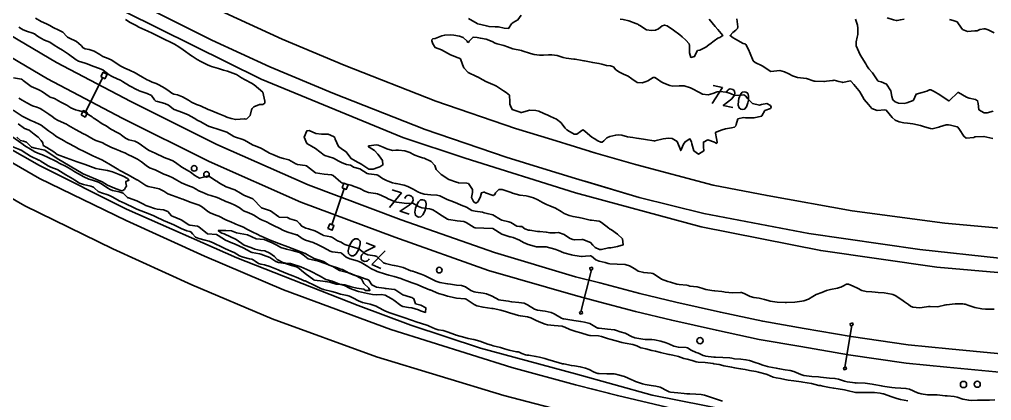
# Model space of a CAD drawing. Header units: metres. Extents: x 307586 to 320046, y 7427249 to 7434250.
# Drawn here: x 311920.1 to 312138.4, y 7431881.3 to 7431967 of the extents above; entities that cross this region are included whole.
import ezdxf
from ezdxf.enums import TextEntityAlignment as Align

# ---------------------------------------------------------------- set-up
doc = ezdxf.new("R2010")
doc.units = ezdxf.units.M
doc.header["$MEASUREMENT"] = 0
for name, color, linetype in [('Cotas', 45, 'Continuous'), ('Curvas de Nivel 1m', 11, 'Continuous'), ('Curvas de Nivel 5m', 15, 'Continuous'), ('Divisa', 42, 'FENCELINE2'), ('Hidrografia', 140, 'Continuous'), ('Linha Férrea', 20, 'Continuous'), ('Portico', 45, 'Continuous'), ('Postes', 20, 'Continuous'), ('Vias Primárias', 230, 'Continuous')]:
    doc.layers.add(name, color=color, linetype=linetype)
doc.styles.add('Style-STANDARD', font='STANDARD.shx')
doc.linetypes.add('FENCELINE2', pattern='A,0.25,-0.1,[132,ltypeshp.shx,S=0.1,R=0,X=-0.1,Y=0],-0.1,1', length=1.45)

msp = doc.modelspace()

# ---------------------------------------------------------------- linework, layer by layer
at = {"layer": 'Curvas de Nivel 1m', "flags": 128}
for points, elevation in [([(311923.63, 7431967.21), (311924.91, 7431966.51), (311926.15, 7431965.93), (311926.9, 7431965.58), (311927.63, 7431965.16), (311928.89, 7431964.58), (311929.84, 7431964.09), (311930.73, 7431963.12), (311930.87, 7431962.98), (311931.14, 7431962.84), (311932.86, 7431961.98), (311933.9, 7431961.08), (311934.36, 7431960.6), (311934.84, 7431960.36), (311935.71, 7431960.18), (311936.83, 7431959.79), (311938.11, 7431959.04), (311938.82, 7431958.62), (311939.96, 7431958.16), (311940.81, 7431957.78), (311942.02, 7431956.99), (311942.8, 7431956.48), (311943.74, 7431956.01), (311944.78, 7431955.58), (311946.07, 7431954.94), (311946.77, 7431954.54), (311947.7, 7431953.98), (311948.76, 7431953.41), (311949.1, 7431953.25), (311949.87, 7431952.89), (311950.75, 7431952.53), (311951.35, 7431952.27), (311952.73, 7431951.54), (311953.69, 7431950.85), (311954.25, 7431950.37), (311954.72, 7431950.18), (311955.53, 7431950.01), (311956.71, 7431949.56), (311958.04, 7431948.8), (311958.7, 7431948.39), (311959.8, 7431947.87), (311960.69, 7431947.51), (311962.41, 7431946.74), (311962.68, 7431946.63), (311962.87, 7431946.54), (311964.67, 7431945.78), (311966.17, 7431945.18), (311966.66, 7431945.02), (311967.6, 7431944.68), (311968.65, 7431944.46), (311970.6, 7431944.59), (311970.65, 7431944.59), (311970.74, 7431944.55), (311971.13, 7431944.64), (311971.9, 7431945.39), (311972.15, 7431946.63), (311972.34, 7431946.97), (311972.69, 7431947.29), (311973.94, 7431947.85), (311974.7, 7431947.84), (311975.14, 7431948.15), (311975.15, 7431948.59), (311974.72, 7431950.59), (311972.75, 7431952.23), (311972.19, 7431952.63), (311970.76, 7431953.37), (311969.92, 7431953.8), (311968.77, 7431954.57), (311968.59, 7431954.67), (311966.78, 7431955.3), (311965.91, 7431955.58), (311964.79, 7431955.92), (311963.16, 7431956.37), (311962.8, 7431956.5), (311962.26, 7431956.75), (311960.81, 7431957.49), (311959.99, 7431957.95), (311958.82, 7431958.71), (311958.71, 7431958.79), (311956.84, 7431960.16), (311955.86, 7431960.82), (311954.85, 7431961.41), (311953.8, 7431961.91), (311952.87, 7431962.35), (311951.84, 7431962.87), (311950.88, 7431963.37), (311949.85, 7431963.87), (311948.89, 7431964.29), (311947.52, 7431964.92), (311946.9, 7431965.25), (311946.26, 7431965.58), (311944.91, 7431966.29), (311943.89, 7431966.97)], 719), ([(312020.93, 7431967.18), (312022.86, 7431966.02), (312022.92, 7431966), (312022.96, 7431965.98), (312024.92, 7431965.49), (312025.53, 7431965.36), (312026.91, 7431965.28), (312027.62, 7431965.26), (312028.91, 7431965.01), (312029.92, 7431964.93), (312030.54, 7431965.93), (312030.93, 7431966.25), (312031.99, 7431966.85), (312032.72, 7431967.9)], 719), ([(312054.94, 7431967.05), (312055.62, 7431966.94), (312056.93, 7431966.62), (312058.5, 7431966.03), (312058.93, 7431965.86), (312059.11, 7431965.77), (312059.4, 7431965.58), (312060.91, 7431964.64), (312061.98, 7431964.48), (312062.91, 7431964.56), (312063.6, 7431964.85), (312064.37, 7431965.52), (312064.92, 7431965.68), (312065.52, 7431965.5), (312066.91, 7431964.53), (312068.38, 7431963.48), (312068.89, 7431963.07), (312069.72, 7431962.29), (312070.45, 7431961.45), (312070.54, 7431961.12), (312070.54, 7431959.44), (312070.84, 7431958.41), (312071.67, 7431958.61), (312072.06, 7431959.43), (312072.35, 7431959.94), (312072.86, 7431960.04), (312074.16, 7431960.7), (312074.87, 7431961.25), (312074.95, 7431961.31), (312075.08, 7431961.39), (312076.08, 7431962.18), (312076.89, 7431962.73), (312077.33, 7431962.92), (312078.05, 7431963.36), (312076.91, 7431964.66), (312076.28, 7431965.38), (312074.94, 7431966.98)], 719), ([(312081.19, 7431967.06), (312081.37, 7431965.32), (312081.29, 7431964.94), (312080.91, 7431964.52), (312080.24, 7431964), (312079.63, 7431963.34), (312080.35, 7431962.79), (312080.89, 7431962.54), (312082.61, 7431961.57), (312082.87, 7431961.49), (312083.03, 7431961.45), (312083.15, 7431961.3), (312083.8, 7431960.23), (312084.17, 7431959.28), (312084.83, 7431957.67), (312085.28, 7431957.27), (312086.82, 7431956.5), (312088.8, 7431955.23), (312090.81, 7431955.47), (312091.87, 7431955.19), (312092.8, 7431954.71), (312093.69, 7431954.26), (312094.78, 7431953.88), (312096.13, 7431953.79), (312096.78, 7431953.71), (312098.53, 7431953.11), (312098.77, 7431953.05), (312100.73, 7431953.04), (312100.77, 7431953.04), (312100.82, 7431953.03), (312101.28, 7431953.07), (312102.64, 7431953.21), (312102.78, 7431953.25), (312103.05, 7431953.32), (312104.07, 7431953.04), (312104.78, 7431952.82), (312104.99, 7431952.81), (312105.96, 7431953.02), (312106.67, 7431953.13), (312106.78, 7431953.08), (312106.86, 7431953.01), (312107.44, 7431952.34), (312108.55, 7431950.99), (312108.75, 7431950.7), (312109.36, 7431949.6), (312109.78, 7431948.97), (312110.72, 7431947.8), (312111.51, 7431946.95), (312112.7, 7431946.45), (312114.38, 7431946.6), (312114.7, 7431946.55), (312116.02, 7431944.9), (312116.68, 7431944.32), (312117.61, 7431943.95), (312118.67, 7431943.72), (312119.45, 7431943.64), (312120.67, 7431943.51), (312122.4, 7431943.09), (312122.66, 7431943.03), (312122.82, 7431942.98), (312123.28, 7431942.81), (312124.66, 7431942.42), (312125.04, 7431942.4), (312126.54, 7431942.77), (312126.64, 7431942.8), (312126.66, 7431942.81), (312128.19, 7431943.24), (312128.67, 7431943.27), (312129.12, 7431943.19), (312130.66, 7431942.79), (312130.78, 7431942.72), (312131.14, 7431942.23), (312132.1, 7431940.71), (312132.63, 7431940.24), (312134.38, 7431940.43), (312134.63, 7431940.53), (312134.74, 7431940.56), (312136.63, 7431940.65), (312138.63, 7431940.18)], 719), ([(312107.84, 7431967), (312108.26, 7431965.66), (312108.3, 7431965), (312108.31, 7431963.59), (312108.2, 7431963), (312107.96, 7431961.92), (312107.97, 7431961), (312108.85, 7431958.99), (312110.15, 7431956.97), (312110.38, 7431956.53), (312110.81, 7431955.87), (312111.59, 7431954.95), (312112.79, 7431953.16), (312112.92, 7431953.08), (312113.6, 7431952.93), (312114.77, 7431952.37), (312115.73, 7431950.9), (312116, 7431949.64), (312116.21, 7431948.9), (312116.73, 7431948.43), (312117.46, 7431948.14), (312118.72, 7431948.05), (312119.37, 7431948.22), (312120.73, 7431948.73), (312120.8, 7431948.77), (312120.86, 7431948.84), (312121.41, 7431950.17), (312122.75, 7431950.56), (312123.82, 7431950.8), (312124.4, 7431951.15), (312124.76, 7431951.16), (312125.44, 7431950.78), (312126.75, 7431949.99), (312128.61, 7431948.75), (312128.73, 7431948.68), (312128.81, 7431948.67), (312128.9, 7431948.75), (312130.75, 7431950.51), (312130.96, 7431950.51), (312132.74, 7431949.51), (312133.33, 7431949.28), (312134.74, 7431948.95), (312135.23, 7431948.67), (312135.32, 7431948.07), (312135.53, 7431946.66), (312136.7, 7431945.95), (312137.39, 7431945.95), (312138.7, 7431946.3)], 718), ([(312114.95, 7431967.31), (312116.32, 7431966.9), (312116.94, 7431966.72), (312117.13, 7431966.7), (312117.89, 7431966.88), (312118.77, 7431967.05)], 717), ([(312128.95, 7431966.97), (312129.76, 7431966.74), (312130.61, 7431966.39), (312130.94, 7431965.96), (312131.87, 7431964.71), (312132.92, 7431964.23), (312134.64, 7431964.4), (312134.92, 7431964.43), (312135.16, 7431964.43), (312135.71, 7431964.66), (312136.7, 7431964.87), (312136.92, 7431964.86), (312137.6, 7431964.64), (312138.92, 7431963.96)], 717), ([(312119.58, 7431881.19), (312117.92, 7431881.49), (312117.08, 7431881.72), (312115.93, 7431882.12), (312114.07, 7431882.78), (312113.94, 7431882.82), (312113.32, 7431882.92), (312112.07, 7431883.06), (312111.94, 7431883.08), (312111.8, 7431883.09), (312109.94, 7431883.07), (312108.04, 7431883.09), (312107.94, 7431883.09), (312107.83, 7431883.11), (312105.95, 7431883.53), (312105.3, 7431883.67), (312103.95, 7431883.88), (312102.94, 7431884.03), (312101.95, 7431884.22), (312100.48, 7431884.55), (312099.96, 7431884.63), (312099.56, 7431884.69), (312097.96, 7431885.11), (312095.97, 7431885.42), (312095.62, 7431885.48), (312093.97, 7431885.7), (312092.67, 7431885.87), (312091.97, 7431886), (312090.93, 7431886.23), (312089.97, 7431886.39), (312089.32, 7431886.56), (312087.98, 7431887.16), (312087.78, 7431887.23), (312085.99, 7431887.7), (312085.43, 7431887.82), (312083.99, 7431888.07), (312083.05, 7431888.23), (312082, 7431888.42), (312080.67, 7431888.65), (312080, 7431888.75), (312078.23, 7431889.12), (312078.01, 7431889.18), (312077.22, 7431889.36), (312076.01, 7431889.55), (312075.81, 7431889.58), (312074.02, 7431889.8), (312072.51, 7431889.9), (312072.02, 7431890), (312071.15, 7431890.3), (312070.02, 7431890.55), (312069.29, 7431890.71), (312068.03, 7431891.15), (312066.82, 7431891.48), (312066.03, 7431891.62), (312065.87, 7431891.66), (312064.04, 7431892.11), (312062.88, 7431892.37), (312062.04, 7431892.57), (312060.69, 7431892.91), (312060.05, 7431893.03), (312059.62, 7431893.14), (312058.67, 7431893.58), (312058.06, 7431893.8), (312057.79, 7431893.86), (312056.06, 7431894.19), (312055.32, 7431894.36), (312054.07, 7431894.7), (312052.64, 7431895.09), (312052.08, 7431895.26), (312050.8, 7431895.67), (312050.08, 7431895.81), (312048.28, 7431895.9), (312048.09, 7431895.93), (312047.8, 7431896), (312046.09, 7431896.48), (312045, 7431896.84), (312044.1, 7431897.11), (312043.62, 7431897.27), (312042.57, 7431897.77), (312042.11, 7431897.95), (312041.9, 7431897.99), (312040.11, 7431898.16), (312038.61, 7431898.32), (312038.11, 7431898.44), (312037.14, 7431898.82), (312036.12, 7431899.26), (312034.93, 7431899.86), (312034.14, 7431900.12), (312032.56, 7431900.32), (312032.14, 7431900.41), (312031.39, 7431900.66), (312030.14, 7431900.97), (312029.4, 7431901.19), (312028.15, 7431901.63), (312026.46, 7431901.97), (312026.15, 7431902), (312026.12, 7431902), (312024.16, 7431902.25), (312022.74, 7431902.59), (312022.16, 7431902.88), (312020.39, 7431904.04), (312020.17, 7431904.13), (312020.07, 7431904.15), (312018.18, 7431904.31), (312017.89, 7431904.36), (312016.18, 7431904.77), (312015.26, 7431905.02), (312014.19, 7431905.38), (312012.27, 7431906.14), (312012.22, 7431906.16), (312012.2, 7431906.17), (312012.16, 7431906.19), (312010.21, 7431907), (312009.38, 7431907.34), (312008.22, 7431907.75), (312007.02, 7431908.2), (312006.23, 7431908.53), (312005.71, 7431908.73), (312004.24, 7431909.19), (312003.02, 7431909.47), (312002.24, 7431909.67), (312000.42, 7431910.28), (312000.25, 7431910.34), (311998.96, 7431911), (311998.26, 7431911.44), (311996.79, 7431912.32), (311996.28, 7431912.57), (311995.9, 7431912.71), (311994.28, 7431913.14), (311993.43, 7431913.51), (311992.41, 7431914.38), (311992.29, 7431914.44), (311992.22, 7431914.46), (311990.3, 7431914.7), (311989.87, 7431914.84), (311988.31, 7431915.69), (311986.83, 7431916.44), (311986.33, 7431916.66), (311985.99, 7431916.79), (311984.33, 7431917.34), (311983.53, 7431917.68), (311982.42, 7431918.5), (311982.34, 7431918.54), (311982.28, 7431918.56), (311980.35, 7431919.12), (311979.38, 7431919.51), (311978.36, 7431920.01), (311977.29, 7431920.56), (311976.38, 7431921.02), (311975.53, 7431921.43), (311974.39, 7431921.93), (311973.95, 7431922.16), (311973.32, 7431922.61), (311972.71, 7431922.92), (311972.4, 7431923.07), (311971.56, 7431923.47), (311970.41, 7431923.95), (311969.97, 7431924.21), (311969.4, 7431924.66), (311968.42, 7431925.23), (311967.47, 7431925.64), (311966.43, 7431926.03), (311965, 7431926.7), (311964.45, 7431926.93), (311963.06, 7431927.34), (311962.45, 7431927.55), (311961.12, 7431928.09), (311960.46, 7431928.34), (311960.18, 7431928.48), (311959.77, 7431928.77), (311958.93, 7431929.25), (311958.47, 7431929.43), (311957.49, 7431929.79), (311956.48, 7431930.2), (311955.41, 7431930.82), (311954.49, 7431931.37), (311953.56, 7431931.78), (311952.5, 7431932.18), (311951.12, 7431932.87), (311950.52, 7431933.12), (311949.25, 7431933.63), (311948.52, 7431934.1), (311947.48, 7431934.92), (311946.54, 7431935.52), (311945.34, 7431936.16), (311944.56, 7431936.51), (311943.69, 7431936.96), (311942.89, 7431937.3), (311942.57, 7431937.42), (311941.87, 7431937.69), (311940.58, 7431938.22), (311939.1, 7431939.01), (311938.76, 7431939.2), (311938.59, 7431939.26), (311937.25, 7431939.71), (311936.59, 7431940.05), (311934.84, 7431941.07), (311934.6, 7431941.18), (311934.41, 7431941.27), (311932.62, 7431942.18), (311931.09, 7431943.12), (311930.64, 7431943.38), (311930.13, 7431943.64), (311928.64, 7431944.29), (311928.1, 7431944.6), (311927.39, 7431945.16), (311926.66, 7431945.69), (311925.29, 7431946.57), (311924.68, 7431946.91), (311923.98, 7431947.2), (311922.99, 7431947.52), (311922.69, 7431947.65), (311921.71, 7431948.22), (311920.7, 7431948.81), (311919.96, 7431949.25)], 719), ([(311918.6, 7431940.51), (311920.35, 7431939.24), (311920.58, 7431939.07), (311921.25, 7431938.56), (311922.57, 7431937.79), (311922.93, 7431937.57), (311923.55, 7431937.21), (311924.56, 7431936.78), (311925.21, 7431936.52), (311926.54, 7431935.93), (311928.1, 7431935.15), (311928.4, 7431935.01), (311928.53, 7431934.93), (311929, 7431934.66), (311930.52, 7431933.87), (311931.82, 7431933.11), (311932.51, 7431932.72), (311933.35, 7431932.24), (311934.49, 7431931.6), (311935.65, 7431931.06), (311936.48, 7431930.79), (311937.8, 7431930.36), (311938.47, 7431929.98), (311939.9, 7431929.01), (311940.46, 7431928.71), (311940.94, 7431928.52), (311942.45, 7431928.18), (311943.38, 7431927.89), (311944.33, 7431926.95), (311944.44, 7431926.87), (311944.56, 7431926.83), (311946.43, 7431926.17), (311947.89, 7431925.44), (311948.42, 7431925.16), (311949.12, 7431924.89), (311950.41, 7431924.44), (311951.01, 7431924.27), (311952.41, 7431924.12), (311953.37, 7431923.81), (311954.2, 7431922.83), (311954.39, 7431922.72), (311954.57, 7431922.65), (311956.38, 7431921.88), (311958.13, 7431920.79), (311958.36, 7431920.71), (311960.05, 7431920.46), (311960.36, 7431920.33), (311962.3, 7431918.74), (311962.34, 7431918.73), (311964.27, 7431918.64), (311964.34, 7431918.61), (311964.69, 7431918.36), (311966.33, 7431917.33), (311967.92, 7431916.67), (311968.32, 7431916.54), (311968.53, 7431916.46), (311970.31, 7431915.59), (311972.07, 7431914.62), (311972.29, 7431914.56), (311973.99, 7431914.29), (311974.29, 7431914.2), (311974.89, 7431913.98), (311976.28, 7431913.47), (311977.63, 7431912.56), (311978.27, 7431912.3), (311979.81, 7431912.07), (311980.27, 7431911.95), (311981.13, 7431911.64), (311982.26, 7431911.37), (311982.83, 7431911.07), (311983.41, 7431910.48), (311984.24, 7431909.82), (311986.15, 7431908.45), (311986.22, 7431908.4), (311986.29, 7431908.38), (311988.22, 7431908.14), (311989.73, 7431907.92), (311990.22, 7431907.76), (311991.15, 7431907.46), (311992.21, 7431907.35), (311993.03, 7431907.18), (311994.21, 7431906.58), (311994.71, 7431906.34), (311996.2, 7431905.81), (311996.9, 7431905.61), (311998.19, 7431905.36), (311999.35, 7431905.12), (312000.18, 7431905.07), (312001.34, 7431905.11), (312002.18, 7431904.94), (312003.5, 7431904.24), (312003.93, 7431903.99), (312004.17, 7431903.83), (312005.69, 7431902.68), (312006.16, 7431902.44), (312007.44, 7431902.2), (312008.15, 7431902.12), (312009.69, 7431901.71), (312010.15, 7431901.45), (312011.21, 7431901.08), (312011.3, 7431902.15), (312010.16, 7431902.69), (312009.02, 7431903.03), (312008.65, 7431904.18), (312008.18, 7431904.43), (312007.86, 7431904.51), (312006.19, 7431905.07), (312004.37, 7431906.23), (312004.2, 7431906.28), (312002.39, 7431906.44), (312002.21, 7431906.47), (312001.92, 7431906.55), (312000.21, 7431906.78), (311999.19, 7431907.27), (311998.49, 7431908.31), (311998.23, 7431908.49), (311997.95, 7431908.59), (311996.24, 7431909.18), (311995.01, 7431909.57), (311994.24, 7431909.81), (311993.26, 7431910.36), (311992.6, 7431910.72), (311992.26, 7431910.85), (311991.51, 7431911.14), (311990.26, 7431911.5), (311989.58, 7431911.72), (311988.49, 7431912.43), (311988.35, 7431912.51), (311988.27, 7431912.54), (311988.12, 7431912.58), (311986.28, 7431913.2), (311984.61, 7431914.15), (311984.29, 7431914.31), (311984.17, 7431914.35), (311983.87, 7431914.48), (311982.3, 7431915.1), (311981.32, 7431915.5), (311980.31, 7431915.87), (311978.32, 7431916.55), (311976.33, 7431917.32), (311975.02, 7431917.9), (311974.34, 7431918.22), (311974.09, 7431918.34), (311973.57, 7431918.6), (311972.35, 7431919.21), (311971.16, 7431919.83), (311970.37, 7431920.23), (311969.42, 7431920.65), (311968.67, 7431920.96), (311968.38, 7431921.08), (311967.66, 7431921.4), (311966.39, 7431921.9), (311964.87, 7431922.71), (311964.39, 7431922.9), (311963.05, 7431923.38), (311962.4, 7431923.79), (311961.19, 7431924.75), (311960.42, 7431925.19), (311959.74, 7431925.46), (311958.43, 7431925.86), (311956.72, 7431926.52), (311956.44, 7431926.65), (311956.1, 7431926.81), (311954.45, 7431927.39), (311953.38, 7431927.78), (311952.46, 7431928.36), (311951.41, 7431928.87), (311950.46, 7431929.09), (311949, 7431929.43), (311948.47, 7431929.66), (311946.61, 7431930.8), (311946.48, 7431930.88), (311946.41, 7431930.93), (311944.5, 7431932.02), (311942.6, 7431932.98), (311942.54, 7431933.01), (311942.51, 7431933.03), (311942.39, 7431933.11), (311940.53, 7431934.3), (311939.25, 7431935.01), (311938.54, 7431935.38), (311937.89, 7431935.69), (311936.55, 7431936.28), (311935.06, 7431937.06), (311934.57, 7431937.28), (311933.32, 7431937.84), (311932.57, 7431938.28), (311931.01, 7431939.12), (311930.59, 7431939.34), (311930.07, 7431939.64), (311928.6, 7431940.48), (311928.2, 7431940.74), (311927.68, 7431941.15), (311926.61, 7431941.93), (311924.91, 7431943.19), (311924.63, 7431943.35), (311923.33, 7431943.9), (311922.64, 7431944.22), (311920.65, 7431945.24), (311918.67, 7431946.57)], 718), ([(311918.57, 7431938.34), (311920.06, 7431937.75), (311920.57, 7431937.46), (311920.88, 7431937.24), (311922.55, 7431936.19), (311924.38, 7431935.35), (311924.53, 7431935.29), (311924.72, 7431935.19), (311926.52, 7431934.06), (311927.12, 7431933.76), (311928.51, 7431933.21), (311928.65, 7431933.14), (311930.5, 7431932.03), (311932.04, 7431931.1), (311932.48, 7431930.8), (311933.55, 7431930.16), (311934.47, 7431929.87), (311936.06, 7431929.46), (311936.47, 7431929.34), (311936.68, 7431929.26), (311936.93, 7431929.04), (311937.72, 7431928.29), (311938.45, 7431927.99), (311939.92, 7431927.53), (311940.45, 7431927.31), (311941.03, 7431926.99), (311942.43, 7431926.19), (311943.83, 7431925.55), (311944.42, 7431925.3), (311945.22, 7431924.94), (311946.41, 7431924.34), (311947.39, 7431923.9), (311948.4, 7431923.56), (311950.12, 7431922.88), (311950.39, 7431922.74), (311950.66, 7431922.61), (311952.38, 7431921.79), (311954.18, 7431921.02), (311954.36, 7431920.95), (311954.61, 7431920.83), (311956.35, 7431919.99), (311957.68, 7431919.47), (311958.35, 7431919.25), (311958.66, 7431919.1), (311958.91, 7431918.78), (311959.57, 7431918), (311960.33, 7431917.71), (311961.76, 7431917.32), (311962.33, 7431917.17), (311962.68, 7431917.09), (311963.56, 7431916.72), (311964.32, 7431916.37), (311964.95, 7431916.07), (311966.3, 7431915.42), (311968.07, 7431914.67), (311968.29, 7431914.56), (311969.46, 7431913.83), (311970.28, 7431913.53), (311971.74, 7431913.16), (311972.28, 7431913.03), (311972.58, 7431912.92), (311973.03, 7431912.61), (311973.73, 7431912.06), (311974.27, 7431911.92), (311975.06, 7431911.79), (311976.26, 7431911.43), (311978.14, 7431910.66), (311978.25, 7431910.62), (311978.31, 7431910.6), (311978.46, 7431910.55), (311980.24, 7431909.8), (311981.44, 7431909.3), (311982.23, 7431908.99), (311983.4, 7431908.48), (311983.98, 7431908.23), (311984.22, 7431908.17), (311984.7, 7431907.98), (311986.21, 7431907.22), (311987.92, 7431906.43), (311988.2, 7431906.31), (311988.37, 7431906.25), (311990.19, 7431905.83), (311991.01, 7431905.57), (311992.19, 7431905.19), (311993.66, 7431904.88), (311994.18, 7431904.73), (311994.96, 7431904.34), (311996.17, 7431903.71), (311997.12, 7431903.36), (311998.16, 7431903.1), (311998.8, 7431902.94), (312000.15, 7431902.49), (312000.57, 7431902.28), (312002.14, 7431901.43), (312002.99, 7431901.09), (312004.14, 7431900.71), (312005.51, 7431900.22), (312006.13, 7431900.01), (312006.41, 7431899.92), (312008.12, 7431899.35), (312009.38, 7431898.9), (312010.11, 7431898.66), (312011.78, 7431898.14), (312012.1, 7431898.01), (312013.38, 7431897.41), (312014.09, 7431897.21), (312015.18, 7431897.01), (312016.09, 7431896.76), (312017.98, 7431896.07), (312018.08, 7431896.03), (312018.14, 7431896.01), (312020.07, 7431895.43), (312020.84, 7431895.26), (312022.07, 7431895.02), (312023.42, 7431894.64), (312024.06, 7431894.43), (312025.28, 7431893.98), (312026.05, 7431893.7), (312026.41, 7431893.6), (312028.05, 7431893.18), (312029.02, 7431892.92), (312030.04, 7431892.64), (312031.67, 7431892.27), (312032.04, 7431892.23), (312032.31, 7431892.17), (312032.91, 7431891.89), (312033.69, 7431891.54), (312034.03, 7431891.48), (312034.44, 7431891.45), (312036.03, 7431891.22), (312036.85, 7431891.01), (312038.02, 7431890.71), (312038.74, 7431890.54), (312040.02, 7431890.17), (312041.24, 7431889.79), (312042.01, 7431889.57), (312042.28, 7431889.51), (312044, 7431889.16), (312044.67, 7431889.08), (312046, 7431888.89), (312047.15, 7431888.56), (312047.99, 7431888.23), (312049.13, 7431887.69), (312049.73, 7431887.43), (312049.98, 7431887.4), (312050.28, 7431887.38), (312051.98, 7431887.28), (312053.62, 7431887.27), (312053.98, 7431887.23), (312054.5, 7431887.1), (312055.97, 7431886.72), (312057.6, 7431885.96), (312057.96, 7431885.78), (312058.09, 7431885.72), (312058.37, 7431885.58), (312059.96, 7431885.04), (312060.6, 7431884.9), (312061.95, 7431884.68), (312062.94, 7431884.54), (312063.94, 7431884.29), (312065.49, 7431883.49), (312065.93, 7431883.26), (312066.23, 7431883.18), (312067.93, 7431882.99), (312069.34, 7431882.86), (312069.93, 7431882.82), (312070.59, 7431882.77), (312071.93, 7431882.71), (312073.15, 7431882.63), (312073.92, 7431882.48), (312075.22, 7431882.08), (312075.92, 7431881.84), (312077.23, 7431881.36), (312077.91, 7431881.11)], 719)]:
    msp.add_lwpolyline(points, dxfattribs=dict(at, elevation=elevation))
at = {"layer": 'Curvas de Nivel 1m', "elevation": 719, "flags": 128}
msp.add_lwpolyline([(312035.48, 7431926.83), (312034.46, 7431927.18), (312033.86, 7431927.28), (312032.46, 7431927.45), (312030.79, 7431927.92), (312030.46, 7431928.04), (312030.27, 7431928.11), (312028.47, 7431928.74), (312027.71, 7431928.72), (312026.99, 7431927.96), (312026.83, 7431927.6), (312026.46, 7431927.34), (312024.75, 7431927.99), (312024.46, 7431928.11), (312024.31, 7431928.14), (312023.81, 7431928), (312023.61, 7431927.15), (312023.04, 7431926.01), (312022.73, 7431925.72), (312022.44, 7431925.69), (312022, 7431926.02), (312021.56, 7431926.92), (312021.8, 7431928.03), (312021.77, 7431928.73), (312020.9, 7431930.04), (312020.49, 7431930.15), (312018.69, 7431930.26), (312018.5, 7431930.28), (312018.23, 7431930.34), (312016.5, 7431930.95), (312014.77, 7431932.11), (312014.51, 7431932.29), (312013.64, 7431933.24), (312013.36, 7431934.13), (312012.55, 7431935.01), (312010.97, 7431935.75), (312010.56, 7431935.88), (312009.7, 7431936.17), (312008.86, 7431936.48), (312008.57, 7431936.63), (312007.7, 7431937.07), (312006.58, 7431937.44), (312005.2, 7431937.6), (312004.58, 7431937.58), (312003.87, 7431937.53), (312002.58, 7431937.86), (312001.75, 7431938.27), (312000.59, 7431938.7), (312000.14, 7431938.73), (311998.59, 7431938.51), (311998.41, 7431938.48), (311998.45, 7431938.31), (311998.58, 7431938.22), (311999.8, 7431937.51), (312000.57, 7431936.68), (312000.85, 7431936.28), (312001.57, 7431935.25), (312001.67, 7431934.27), (312000.96, 7431933.85), (312000.53, 7431933.68), (311999.52, 7431933.3), (311998.52, 7431933.31), (311996.92, 7431934.33), (311996.54, 7431934.6), (311995.98, 7431934.9), (311994.55, 7431935.69), (311994.04, 7431936.36), (311993.41, 7431937.21), (311992.58, 7431937.69), (311991.71, 7431938.39), (311990.99, 7431940.02), (311990.88, 7431940.4), (311990.62, 7431940.67), (311989.37, 7431941.17), (311988.62, 7431941.2), (311987.89, 7431941.17), (311986.62, 7431941.35), (311985.13, 7431941.96), (311984.63, 7431941.93), (311984.01, 7431940.48), (311984.59, 7431939.08), (311985.61, 7431938.46), (311986.58, 7431937.92), (311988.47, 7431936.43), (311988.56, 7431936.37), (311988.65, 7431936.34), (311990.55, 7431935.78), (311991.81, 7431935.12), (311992.54, 7431934.69), (311993.54, 7431934.36), (311994.39, 7431934.21), (311994.53, 7431934.15), (311995.1, 7431933.77), (311996.52, 7431933.38), (311998.12, 7431932.31), (311998.51, 7431932.24), (312000.28, 7431932.05), (312000.51, 7431931.96), (312001.6, 7431931.17), (312002.5, 7431930.72), (312002.86, 7431930.62), (312003.82, 7431930.24), (312004.49, 7431930.1), (312004.64, 7431930.08), (312006.49, 7431929.69), (312007.28, 7431929.4), (312008.47, 7431928.8), (312009.55, 7431928.17), (312010.22, 7431927.93), (312010.46, 7431927.84), (312010.94, 7431927.68), (312012.46, 7431927.51), (312013.82, 7431927.48), (312014.46, 7431927.32), (312015.98, 7431926.56), (312016.45, 7431926.36), (312017.13, 7431926.08), (312018.44, 7431925.56), (312019.26, 7431925.23), (312020.42, 7431924.73), (312021.63, 7431924.03), (312022.41, 7431923.83), (312024.03, 7431923.61), (312024.41, 7431923.51), (312025.06, 7431923.33), (312026.4, 7431923.03), (312028.1, 7431921.95), (312028.39, 7431921.84), (312029.93, 7431921.47), (312030.39, 7431921.28), (312031.76, 7431920.52), (312032.38, 7431920.39), (312032.87, 7431920.38), (312033.55, 7431919.88), (312034.37, 7431919.6), (312034.68, 7431919.56), (312036.37, 7431919.32), (312036.94, 7431919.26), (312038.36, 7431919.15), (312039.21, 7431918.97), (312040.36, 7431918.95), (312041.11, 7431919.05), (312042.36, 7431918.62), (312043.55, 7431917.76), (312044.13, 7431917.54), (312044.34, 7431917.47), (312044.7, 7431917.39), (312046.34, 7431917.51), (312046.57, 7431917.5), (312048.33, 7431916.83), (312048.83, 7431916.2), (312049.32, 7431915.7), (312050.32, 7431915.27), (312050.76, 7431915.24), (312052.32, 7431915.58), (312052.39, 7431915.6), (312052.9, 7431915.65), (312054.33, 7431915.9), (312055.64, 7431916.31), (312055.5, 7431917.62), (312054.36, 7431918.7), (312053, 7431919.65), (312052.59, 7431919.87), (312052.38, 7431920.01), (312050.78, 7431921.28), (312050.39, 7431921.54), (312050.28, 7431921.57), (312049.64, 7431921.69), (312048.51, 7431921.83), (312048.39, 7431921.83), (312048.25, 7431921.86), (312046.4, 7431922.3), (312045.7, 7431922.44), (312044.4, 7431922.64), (312043.49, 7431922.85), (312042.41, 7431923.36), (312041.74, 7431923.79), (312040.42, 7431924.53), (312039.18, 7431925.07), (312038.44, 7431925.37), (312037.52, 7431925.84), (312036.45, 7431926.42)], close=True, dxfattribs=at)
at = {"layer": 'Curvas de Nivel 5m', "elevation": 720, "flags": 128}
for points in [[(311919.93, 7431965.25), (311920.51, 7431964.86), (311920.89, 7431964.65), (311921.85, 7431964.26), (311922.88, 7431963.96), (311923.41, 7431963.74), (311924.09, 7431963.2), (311924.87, 7431962.72), (311925.72, 7431962.32), (311926.85, 7431961.81), (311927.87, 7431961.16), (311928.84, 7431960.55), (311929.75, 7431960.05), (311930.83, 7431959.33), (311931.11, 7431959.12), (311932.81, 7431957.86), (311933.32, 7431957.6), (311934.8, 7431957.14), (311935.02, 7431957.07), (311936.79, 7431956.39), (311937.82, 7431956.01), (311938.78, 7431955.59), (311939.55, 7431955.02), (311940.23, 7431954.47), (311940.76, 7431954.17), (311942.18, 7431953.56), (311942.76, 7431953.29), (311942.95, 7431953.17), (311943.24, 7431952.97), (311944.74, 7431952.04), (311946.52, 7431951.14), (311946.72, 7431951.04), (311946.94, 7431950.93), (311948.72, 7431950.28), (311949.68, 7431949.86), (311950.39, 7431948.88), (311950.52, 7431948.7), (311950.7, 7431948.62), (311951.06, 7431948.52), (311952.69, 7431948.05), (311953.53, 7431947.69), (311954.59, 7431946.83), (311954.68, 7431946.76), (311954.8, 7431946.71), (311956.67, 7431946.05), (311957.96, 7431945.5), (311958.66, 7431945.16), (311959.28, 7431944.78), (311960.15, 7431944.27), (311960.65, 7431944), (311962.33, 7431943.05), (311962.63, 7431942.92), (311962.77, 7431942.87), (311963.17, 7431942.73), (311964.63, 7431942.26), (311965.27, 7431942.06), (311966.62, 7431941.63), (311968.21, 7431940.67), (311968.6, 7431940.5), (311969.99, 7431940.04), (311970.59, 7431939.78), (311972.42, 7431938.78), (311972.58, 7431938.7), (311972.79, 7431938.62), (311974.1, 7431938.12), (311974.58, 7431937.88), (311976.25, 7431936.89), (311976.56, 7431936.73), (311976.93, 7431936.57), (311978.55, 7431935.95), (311979.35, 7431935.73), (311980.55, 7431935.43), (311982.09, 7431934.5), (311982.53, 7431934.36), (311984.2, 7431934.15), (311984.53, 7431934.02), (311986.51, 7431932.45), (311988.51, 7431932.16), (311990.12, 7431932.02), (311990.51, 7431931.87), (311992.23, 7431930.38), (311992.49, 7431930.23), (311992.69, 7431930.17), (311994.48, 7431929.71), (311995.46, 7431929.36), (311996.47, 7431928.94), (311997.59, 7431928.32), (311998.46, 7431928.04), (312000.02, 7431927.85), (312000.46, 7431927.75), (312001.34, 7431927.39), (312002.45, 7431926.86), (312002.85, 7431926.66), (312003.77, 7431926.24), (312004.44, 7431925.97), (312004.8, 7431925.86), (312006.43, 7431925.63), (312007.05, 7431925.58), (312008.43, 7431925.64), (312009.67, 7431924.92), (312010.42, 7431924.57), (312012.17, 7431924.39), (312012.42, 7431924.33), (312012.91, 7431924.13), (312013.86, 7431923.57), (312014.4, 7431923.17), (312016.17, 7431922.09), (312016.39, 7431922.01), (312016.5, 7431921.98), (312018.39, 7431921.66), (312019.84, 7431921.5), (312020.39, 7431921.32), (312022.18, 7431920.22), (312022.37, 7431920.1), (312022.43, 7431920.08), (312024.37, 7431920), (312026.37, 7431919.97), (312028.35, 7431918.66), (312030.15, 7431918.12), (312030.35, 7431918.07), (312030.91, 7431917.91), (312032.34, 7431917.36), (312033.28, 7431916.83), (312034.33, 7431916.37), (312036.14, 7431915.85), (312036.32, 7431915.81), (312036.37, 7431915.81), (312038.32, 7431915.83), (312040.32, 7431915.33), (312041.11, 7431914.99), (312042.3, 7431914.49), (312044, 7431914.05), (312044.3, 7431913.99), (312045.74, 7431913.74), (312046.29, 7431913.64), (312046.39, 7431913.63), (312047.15, 7431913.72), (312048.22, 7431913.79), (312048.29, 7431913.78), (312048.53, 7431913.71), (312049.47, 7431912.88), (312050.28, 7431912.58), (312051.59, 7431912.35), (312052.28, 7431912.09), (312052.64, 7431912.01), (312054.28, 7431911.97), (312056.05, 7431911.83), (312056.27, 7431911.8), (312057.07, 7431911.6), (312058.27, 7431910.88), (312059.03, 7431910.35), (312060.26, 7431910.04), (312061.9, 7431909.9), (312062.26, 7431909.82), (312062.47, 7431909.75), (312062.84, 7431909.53), (312064.24, 7431908.55), (312065.69, 7431908.04), (312066.23, 7431907.92), (312067.68, 7431907.48), (312068.22, 7431907.38), (312069.96, 7431907.19), (312070.22, 7431907.12), (312070.63, 7431907.02), (312072.22, 7431906.83), (312073.32, 7431906.51), (312074.21, 7431906.26), (312075.56, 7431906.03), (312076.21, 7431905.92), (312077.78, 7431905.78), (312078.21, 7431905.71), (312078.51, 7431905.65), (312080.21, 7431905.53), (312081.96, 7431905.55), (312082.21, 7431905.55), (312082.42, 7431905.51), (312082.96, 7431905.29), (312084.19, 7431904.67), (312085.01, 7431904.44), (312086.19, 7431904.27), (312087.4, 7431904.03), (312088.19, 7431903.78), (312088.62, 7431903.66), (312090.19, 7431903.42), (312092.04, 7431903.33), (312092.18, 7431903.31), (312092.3, 7431903.3), (312094.19, 7431903.4), (312095.73, 7431903.59), (312096.19, 7431903.69), (312097.22, 7431904.09), (312098.2, 7431904.7), (312098.98, 7431905.1), (312100.21, 7431905.58), (312101.26, 7431906.02), (312102.22, 7431906.28), (312103.75, 7431906.57), (312104.22, 7431906.67), (312104.49, 7431906.76), (312104.94, 7431907.02), (312105.8, 7431907.44), (312106.23, 7431907.42), (312107.27, 7431907), (312108.22, 7431906.51), (312109.25, 7431906.01), (312110.21, 7431905.77), (312111.44, 7431905.72), (312112.21, 7431905.66), (312112.88, 7431905.6), (312114.21, 7431905.5), (312115.91, 7431905.19), (312116.21, 7431905.11), (312116.69, 7431904.89), (312118.19, 7431903.9), (312118.81, 7431903.48), (312119.68, 7431902.85), (312120.18, 7431902.49), (312120.7, 7431902.31), (312122.17, 7431902.14), (312122.81, 7431902.17), (312124.18, 7431902.39), (312124.55, 7431902.41), (312126.18, 7431902.37), (312126.54, 7431902.41), (312127.78, 7431902.75), (312128.12, 7431902.81), (312128.18, 7431902.82), (312128.26, 7431902.82), (312130.19, 7431902.99), (312131.9, 7431902.99), (312132.19, 7431902.97), (312132.42, 7431902.93), (312133.22, 7431902.68), (312134.18, 7431902.34), (312134.61, 7431902.23), (312136.17, 7431901.93), (312136.97, 7431901.85), (312138.17, 7431901.83), (312138.95, 7431901.84)], [(312139.1, 7431881.44), (312137.92, 7431881.4), (312137.18, 7431881.39), (312135.92, 7431881.38), (312135.24, 7431881.34), (312133.92, 7431881.31), (312133.24, 7431881.36), (312131.93, 7431881.62), (312130.63, 7431882.02), (312129.93, 7431882.19), (312128.37, 7431882.31), (312127.94, 7431882.34), (312126.17, 7431882.54), (312125.94, 7431882.55), (312124.14, 7431882.59), (312123.94, 7431882.6), (312122.56, 7431882.81), (312122.05, 7431882.92), (312121.94, 7431882.95), (312121.74, 7431883.02), (312119.95, 7431883.85), (312119.13, 7431884.02), (312117.95, 7431884.04), (312116.7, 7431884.14), (312115.96, 7431884.25), (312114.39, 7431884.47), (312113.96, 7431884.54), (312113.63, 7431884.59), (312111.96, 7431884.87), (312111.58, 7431884.94), (312109.97, 7431885.22), (312108.21, 7431885.23), (312107.97, 7431885.21), (312107.73, 7431885.23), (312105.97, 7431885.48), (312105.36, 7431885.63), (312103.97, 7431886.11), (312103.2, 7431886.27), (312101.98, 7431886.33), (312100.61, 7431886.44), (312099.98, 7431886.53), (312099.48, 7431886.59), (312097.98, 7431886.72), (312096.18, 7431886.93), (312095.98, 7431886.97), (312095.5, 7431887.13), (312093.99, 7431887.78), (312093.15, 7431888), (312092, 7431888.2), (312090.76, 7431888.44), (312090, 7431888.58), (312088.38, 7431888.85), (312088.01, 7431888.93), (312086.96, 7431889.24), (312086.02, 7431889.61), (312085.49, 7431889.79), (312084.02, 7431890.27), (312083.2, 7431890.45), (312082.03, 7431890.55), (312080.66, 7431890.68), (312080.03, 7431890.8), (312079.57, 7431890.87), (312078.03, 7431890.96), (312076.38, 7431891.02), (312076.03, 7431891.05), (312074.13, 7431891.29), (312074.03, 7431891.3), (312073.95, 7431891.31), (312073.57, 7431891.4), (312072.54, 7431891.91), (312072.04, 7431892.08), (312070.88, 7431892.6), (312070.05, 7431893.1), (312069.79, 7431893.18), (312068.05, 7431893.26), (312067.03, 7431893.48), (312066.06, 7431893.94), (312065.31, 7431894.26), (312064.07, 7431894.66), (312062.66, 7431894.95), (312062.07, 7431895), (312060.59, 7431895.04), (312060.08, 7431895.1), (312058.27, 7431895.4), (312058.08, 7431895.44), (312057.64, 7431895.59), (312056.09, 7431896.43), (312054.96, 7431896.76), (312054.1, 7431897.06), (312053.65, 7431897.19), (312052.1, 7431897.36), (312050.26, 7431897.52), (312050.1, 7431897.54), (312049.98, 7431897.56), (312049.65, 7431897.69), (312048.12, 7431898.57), (312046.95, 7431898.89), (312046.12, 7431899.02), (312044.59, 7431899.28), (312044.13, 7431899.36), (312042.28, 7431899.63), (312042.13, 7431899.66), (312041.78, 7431899.78), (312040.14, 7431900.8), (312039.45, 7431901.11), (312038.15, 7431901.36), (312036.39, 7431901.61), (312036.15, 7431901.67), (312035.69, 7431901.85), (312034.16, 7431902.8), (312033.42, 7431903.14), (312032.17, 7431903.34), (312030.61, 7431903.47), (312030.17, 7431903.57), (312029.88, 7431903.63), (312028.17, 7431903.83), (312027.68, 7431903.95), (312026.18, 7431904.74), (312024.92, 7431905.26), (312024.19, 7431905.45), (312022.53, 7431905.68), (312022.2, 7431905.75), (312021.44, 7431906.03), (312020.21, 7431906.81), (312019.32, 7431907.16), (312018.21, 7431907.24), (312016.89, 7431907.41), (312016.22, 7431907.55), (312014.5, 7431907.83), (312014.22, 7431907.9), (312014.05, 7431907.94), (312013.6, 7431908.12), (312012.23, 7431908.83), (312011, 7431909.4), (312010.25, 7431909.7), (312008.78, 7431910.18), (312008.39, 7431910.33), (312008.25, 7431910.37), (312007.98, 7431910.47), (312006.26, 7431911.18), (312005.02, 7431911.47), (312004.27, 7431911.62), (312003.76, 7431911.73), (312002.27, 7431912.06), (312001.83, 7431912.26), (312000.29, 7431913.65), (311999.84, 7431913.84), (311998.29, 7431914.04), (311997.6, 7431914.32), (311996.31, 7431915.38), (311994.84, 7431915.82), (311994.32, 7431915.95), (311993.13, 7431916.37), (311992.62, 7431916.67), (311992.33, 7431916.9), (311991.5, 7431917.22), (311990.34, 7431917.94), (311990.01, 7431918.08), (311988.34, 7431918.4), (311988.23, 7431918.43), (311986.36, 7431919.45), (311984.97, 7431919.86), (311984.37, 7431920.04), (311983.46, 7431920.48), (311982.95, 7431921.06), (311982.38, 7431921.67), (311980.77, 7431922.13), (311980.39, 7431922.39), (311980.29, 7431922.42), (311978.39, 7431922.52), (311978.28, 7431922.55), (311976.41, 7431923.96), (311974.41, 7431924.59), (311972.44, 7431926.62), (311970.45, 7431927.47), (311969.72, 7431927.92), (311968.46, 7431928.67), (311966.47, 7431929.34), (311965.01, 7431930.18), (311964.48, 7431930.56), (311964.38, 7431930.61), (311964.16, 7431930.71), (311962.5, 7431931.83), (311961.66, 7431931.58), (311960.49, 7431931.28), (311959.41, 7431931.86), (311958.51, 7431932.63), (311958.26, 7431932.79), (311956.52, 7431933.77), (311955.11, 7431934.82), (311954.54, 7431935.18), (311953.95, 7431935.43), (311952.55, 7431935.92), (311950.56, 7431936.88), (311949.17, 7431937.5), (311948.57, 7431937.89), (311947.19, 7431938.92), (311946.59, 7431939.3), (311945.96, 7431939.57), (311944.59, 7431939.87), (311943.9, 7431940.27), (311942.99, 7431940.97), (311942.61, 7431941.21), (311942.12, 7431941.47), (311940.62, 7431942.3), (311939.53, 7431943.02), (311938.94, 7431943.33), (311938.64, 7431943.5), (311937.34, 7431944.35), (311936.65, 7431944.82), (311936.37, 7431945.05), (311934.67, 7431946.09), (311933.24, 7431946.52), (311932.68, 7431946.6), (311931.57, 7431947.11), (311930.69, 7431947.66), (311929.51, 7431948.32), (311928.7, 7431948.74), (311928.47, 7431948.91), (311927.94, 7431949.15), (311926.99, 7431949.45), (311926.71, 7431949.61), (311925.25, 7431950.66), (311924.72, 7431950.95), (311924.59, 7431951.06), (311924.29, 7431951.2), (311922.73, 7431951.87), (311920.93, 7431953.24), (311920.75, 7431953.38), (311920.5, 7431953.5), (311918.76, 7431953.84)]]:
    msp.add_lwpolyline(points, dxfattribs=at)
msp.add_lwpolyline([(312032.85, 7431959.94), (312032.89, 7431959.93), (312032.97, 7431959.9), (312034.84, 7431959.27), (312035.62, 7431959.08), (312036.84, 7431958.93), (312037.77, 7431958.91), (312038.84, 7431959), (312039.63, 7431959.03), (312040.84, 7431958.84), (312042.19, 7431958.43), (312042.83, 7431958.25), (312044.52, 7431958.06), (312044.83, 7431958.04), (312046.41, 7431957.73), (312046.82, 7431957.65), (312046.93, 7431957.62), (312048.82, 7431957.25), (312050.2, 7431957.07), (312050.82, 7431956.93), (312051.86, 7431956.62), (312052.81, 7431956.54), (312053.43, 7431956.27), (312054.02, 7431955.64), (312054.79, 7431955.07), (312055.73, 7431954.68), (312056.78, 7431954.24), (312057.61, 7431953.6), (312058.77, 7431952.81), (312059.91, 7431952.71), (312060.77, 7431952.98), (312061.15, 7431953.18), (312061.74, 7431953.55), (312062.4, 7431953.92), (312062.78, 7431953.9), (312063.32, 7431953.53), (312064.17, 7431952.92), (312064.76, 7431952.65), (312066.12, 7431952.14), (312066.76, 7431951.99), (312068.23, 7431952), (312068.76, 7431952.05), (312069.35, 7431952.05), (312070.75, 7431951.55), (312071.02, 7431951.44), (312072.74, 7431950.56), (312073.48, 7431950.15), (312074.74, 7431949.99), (312075.8, 7431950.32), (312076.75, 7431950.7), (312077.36, 7431950.76), (312078.75, 7431950.62), (312079.74, 7431950.33), (312080.74, 7431949.85), (312082.11, 7431949.94), (312082.74, 7431950.04), (312083.17, 7431949.72), (312083.46, 7431949.29), (312084.71, 7431948.06), (312086.27, 7431947.7), (312086.71, 7431947.83), (312087.91, 7431948.04), (312088.71, 7431947.63), (312088.87, 7431947.23), (312088.7, 7431946.93), (312087.46, 7431946.48), (312086.75, 7431945.25), (312086.72, 7431945.21), (312086.68, 7431945.2), (312085.07, 7431944.87), (312084.68, 7431944.84), (312083.11, 7431944.86), (312082.68, 7431944.88), (312081.4, 7431944.59), (312080.99, 7431943.32), (312080.91, 7431943.05), (312080.65, 7431942.75), (312079.94, 7431942.62), (312078.64, 7431942.39), (312077.83, 7431942.17), (312076.64, 7431941.71), (312076.42, 7431941.59), (312076.34, 7431941.37), (312076.62, 7431940.22), (312076.77, 7431939.37), (312076.75, 7431939.23), (312076.61, 7431939.1), (312076.14, 7431939.37), (312074.62, 7431939.91), (312073.66, 7431939.4), (312073.71, 7431938.29), (312073.72, 7431937.4), (312072.58, 7431936.67), (312071.5, 7431937.43), (312071.02, 7431939.02), (312071, 7431939.44), (312070.62, 7431940.11), (312069.53, 7431939.46), (312069.16, 7431938.91), (312068.58, 7431937.47), (312067.78, 7431939.48), (312066.62, 7431940.2), (312065.83, 7431940.29), (312064.62, 7431940.1), (312062.71, 7431939.64), (312062.61, 7431939.62), (312062.52, 7431939.64), (312060.62, 7431939.96), (312059.21, 7431940.17), (312058.62, 7431940.27), (312057.81, 7431940.41), (312056.62, 7431940.59), (312055.31, 7431940.94), (312054.63, 7431941.04), (312053.95, 7431940.96), (312052.62, 7431940.67), (312051.95, 7431940.34), (312051.29, 7431939.67), (312050.92, 7431939.36), (312050.61, 7431939.37), (312049.91, 7431939.69), (312049.09, 7431940.18), (312048.62, 7431940.46), (312047.12, 7431941.73), (312046.64, 7431942.13), (312046.35, 7431942.02), (312046.05, 7431941.74), (312045.21, 7431941.16), (312044.63, 7431941.18), (312044.24, 7431941.37), (312043.55, 7431941.77), (312042.99, 7431942.13), (312042.64, 7431942.5), (312041.6, 7431943.79), (312040.66, 7431944.57), (312039.34, 7431945.15), (312038.68, 7431945.41), (312037.85, 7431945.84), (312036.69, 7431946.33), (312036.02, 7431946.52), (312034.69, 7431946.59), (312032.84, 7431946.05), (312032.68, 7431946.04), (312032.47, 7431946.12), (312030.69, 7431946.74), (312030.3, 7431947.52), (312030.2, 7431947.93), (312030.18, 7431948.46), (312030.08, 7431949.93), (312029.35, 7431950.55), (312028.74, 7431950.94), (312027.16, 7431951.97), (312026.76, 7431952.2), (312026.4, 7431952.33), (312024.76, 7431953), (312024.13, 7431953.36), (312022.94, 7431954.02), (312022.77, 7431954.08), (312022.69, 7431954.11), (312020.79, 7431955.02), (312019.82, 7431956.05), (312019.55, 7431956.8), (312019.09, 7431958.07), (312018.83, 7431958.25), (312018.57, 7431958.33), (312016.84, 7431959), (312014.85, 7431960.11), (312013.4, 7431960.67), (312012.87, 7431961.48), (312012.68, 7431962.14), (312012.66, 7431962.36), (312012.88, 7431962.6), (312013.45, 7431962.7), (312014.88, 7431963.24), (312015.56, 7431963.43), (312016.89, 7431963.47), (312017.58, 7431963.39), (312018.88, 7431963.2), (312019.74, 7431962.92), (312020.58, 7431962.04), (312020.71, 7431961.88), (312020.87, 7431961.79), (312021.01, 7431961.91), (312021.07, 7431962.04), (312021.93, 7431962.98), (312022.88, 7431962.86), (312023.59, 7431962.71), (312024.88, 7431962.52), (312026.23, 7431961.98), (312026.87, 7431961.63), (312027.36, 7431961.47), (312028.86, 7431961.11), (312029.69, 7431960.77), (312030.86, 7431960.34), (312032.8, 7431959.95)], close=True, dxfattribs=at)
at = {"layer": 'Divisa'}
for points in [[(311893.88, 7431996.18), (311936.06, 7431972.59), (311974.35, 7431953.54), (312006.15, 7431940.43), (312020.19, 7431935.77), (312044.9, 7431927.98), (312073.17, 7431920.37), (312100, 7431914.99), (312126.04, 7431911.28), (312180.03, 7431906.53), (312227.76, 7431906.15), (312251.15, 7431909.98)], [(312261.24, 7431872.37), (312246.75, 7431870.65), (312206.84, 7431868.05), (312165.51, 7431868.04), (312138.23, 7431870.02), (312097.8, 7431875.43), (312062.18, 7431882.5), (312044.9, 7431887.29), (312023.62, 7431893.05), (312007.94, 7431898.2), (311996.15, 7431902.64), (311968.87, 7431913.35), (311944.09, 7431924.28), (311924.53, 7431934.14), (311909.78, 7431942.49)]]:
    msp.add_lwpolyline(points, dxfattribs=at)
at = {"layer": 'Hidrografia'}
msp.add_lwpolyline([(311919.51, 7431940.47), (311920.31, 7431939.75), (311920.95, 7431939.59), (311921.67, 7431939.35), (311922.31, 7431938.71), (311922.78, 7431938.23), (311923.58, 7431937.99), (311925.74, 7431937.6), (311928.53, 7431935.68), (311934.35, 7431932.25), (311938.66, 7431930.42), (311939.85, 7431929.7), (311941.37, 7431928.99), (311942.57, 7431928.59), (311943.13, 7431928.43), (311943.68, 7431928.75), (311943.84, 7431929.14), (311944.08, 7431929.46), (311944, 7431929.86), (311943.92, 7431930.26), (311943.92, 7431930.5), (311944.32, 7431930.66), (311944.4, 7431930.66), (311944.64, 7431930.82), (311944.32, 7431931.22), (311943.36, 7431931.7), (311942.49, 7431932.09), (311940.97, 7431932.73), (311939.85, 7431932.97), (311938.02, 7431933.29), (311937.22, 7431933.45), (311934.83, 7431934.33), (311932.99, 7431934.97), (311930.52, 7431935.84), (311928.53, 7431936.56), (311927.81, 7431937.2), (311926.21, 7431938.15), (311925.42, 7431938.63), (311925.34, 7431939.19), (311924.94, 7431939.75), (311924.3, 7431940.47), (311923.34, 7431941.18), (311922.23, 7431942.06), (311921.19, 7431942.46), (311919.75, 7431943.5)], dxfattribs=at)
msp.add_lwpolyline([(311966.01, 7431918.76), (311968.71, 7431917.48), (311970.51, 7431916.2), (311972.05, 7431915.68), (311972.95, 7431915.3), (311974.23, 7431915.04), (311975.13, 7431914.91), (311976.29, 7431914.4), (311977.32, 7431913.63), (311977.96, 7431912.98), (311979.24, 7431912.34), (311980.27, 7431912.09), (311980.91, 7431912.09), (311983.23, 7431911.32), (311985.28, 7431910.42), (311987.6, 7431909.26), (311988.88, 7431908.49), (311990.29, 7431908.1), (311991.96, 7431907.46), (311993.12, 7431907.33), (311994.53, 7431906.82), (311995.82, 7431906.56), (311997.36, 7431906.31), (311997.75, 7431906.05), (311998.77, 7431906.05), (311998.52, 7431906.56), (311997.36, 7431907.59), (311996.85, 7431908.62), (311995.82, 7431909.26), (311994.28, 7431909.9), (311991.96, 7431910.54), (311990.42, 7431911.44), (311988.75, 7431912.09), (311987.21, 7431912.6), (311984.9, 7431913.11), (311983.74, 7431914.01), (311982.97, 7431914.53), (311981.3, 7431915.04), (311980.01, 7431915.3), (311978.73, 7431915.68), (311977.83, 7431916.2), (311976.8, 7431916.71), (311975, 7431917.48), (311973.2, 7431917.61), (311971.28, 7431918.51), (311968.84, 7431919.02), (311967.68, 7431919.41), (311966.39, 7431919.53), (311965.75, 7431919.53), (311964.72, 7431919.53), (311965.11, 7431919.15), (311965.49, 7431918.89)], close=True, dxfattribs=at)
at = {"layer": 'Linha Férrea'}
for points in [[(311879.23, 7431986.43), (311928.38, 7431957.3), (311945.05, 7431948.53), (311964.42, 7431938.84), (311984.87, 7431929.77), (312005.77, 7431921.94), (312026.71, 7431914.54), (312044.9, 7431909.1), (312050.38, 7431907.71), (312059.39, 7431905.33), (312067.48, 7431903.37), (312077.46, 7431901.15), (312086.99, 7431899.1), (312096.26, 7431897.49), (312106.85, 7431895.69), (312119.67, 7431893.83), (312128.75, 7431892.89), (312150.66, 7431890.84), (312162.74, 7431890.07), (312177.96, 7431889.56), (312194.74, 7431889.56), (312212.89, 7431890.24), (312232.94, 7431891.61), (312250.76, 7431893.4)], [(311877.02, 7431982.86), (311926.33, 7431953.63), (311943.13, 7431944.79), (311962.63, 7431935.04), (311983.28, 7431925.88), (312004.33, 7431917.99), (312025.41, 7431910.55), (312044.9, 7431904.87), (312049.31, 7431903.7), (312058.37, 7431901.3), (312066.54, 7431899.32), (312076.58, 7431897.09), (312086.2, 7431895.03), (312095.55, 7431893.4), (312106.21, 7431891.59), (312119.16, 7431889.71), (312128.34, 7431888.76), (312150.33, 7431886.7), (312162.54, 7431885.93), (312177.89, 7431885.41), (312194.82, 7431885.41), (312213.11, 7431886.09), (312233.29, 7431887.47), (312251.24, 7431889.28)]]:
    msp.add_lwpolyline(points, dxfattribs=at)
at = {"layer": 'Portico'}
for points in [[(311938.79, 7431953.88), (311934.89, 7431946.2)], [(311992.99, 7431928.94), (311990.21, 7431920.79)], [(312046.13, 7431901.26), (312048.52, 7431910.69)], [(312105.39, 7431888.75), (312106.98, 7431898.18)]]:
    msp.add_lwpolyline(points, dxfattribs=at)
for points in [[(311938.34, 7431954.13), (311938.88, 7431955.09), (311939.77, 7431954.59), (311939.23, 7431953.63)], [(311933.9, 7431945.5), (311934.44, 7431946.45), (311935.33, 7431945.95), (311934.79, 7431944.99)], [(311992.51, 7431929.13), (311992.91, 7431930.15), (311993.86, 7431929.78), (311993.46, 7431928.76)], [(311989.34, 7431919.95), (311989.74, 7431920.98), (311990.68, 7431920.61), (311990.28, 7431919.58)], [(312048.79, 7431910.77), (312048.25, 7431910.62), (312048.12, 7431911.08), (312048.66, 7431911.23)], [(312046.53, 7431900.87), (312045.99, 7431900.72), (312045.86, 7431901.18), (312046.39, 7431901.33)], [(312107.25, 7431898.25), (312106.72, 7431898.1), (312106.58, 7431898.56), (312107.12, 7431898.72)], [(312105.79, 7431888.36), (312105.26, 7431888.21), (312105.13, 7431888.67), (312105.66, 7431888.82)]]:
    msp.add_lwpolyline(points, close=True, dxfattribs=at)
at = {"layer": 'Postes'}
for centre, radius in [((311959.29, 7431933.47), 0.629), ((311962.06, 7431932.13), 0.629), ((312014.34, 7431910.6), 0.629), ((312072.89, 7431894.73), 0.694), ((312135.14, 7431884.95), 0.694), ((312132.06, 7431884.89), 0.694)]:
    msp.add_circle(centre, radius, dxfattribs=at)
at = {"layer": 'Vias Primárias'}
for points in [[(311901.57, 7432003.54), (311935.47, 7431984.37), (311949.91, 7431976.58), (311966.22, 7431968.43), (311979.05, 7431962.52), (311992.96, 7431956.66), (312013.54, 7431948.57), (312031.44, 7431942.45), (312039.58, 7431939.95), (312044.9, 7431938.32), (312049.53, 7431936.89), (312058.4, 7431934.33), (312075.88, 7431929.69), (312087.97, 7431927.34), (312107.05, 7431923.94), (312127.83, 7431921.19), (312163.26, 7431917.92)], [(311898.13, 7431997.68), (311932.18, 7431978.42), (311946.78, 7431970.54), (311963.27, 7431962.3), (311976.31, 7431956.29), (311990.4, 7431950.36), (312011.2, 7431942.18), (312029.35, 7431935.98), (312037.58, 7431933.45), (312044.9, 7431931.2), (312059.21, 7431926.91), (312073.75, 7431923.36), (312097.32, 7431918.84), (312122.22, 7431915.21), (312140.12, 7431913.26), (312166.71, 7431910.95), (312180.9, 7431909.98), (312190.64, 7431909.18), (312203.32, 7431908.83), (312214.12, 7431908.83), (312225.82, 7431909.45), (312237.25, 7431910.95), (312244.52, 7431912.02), (312255.32, 7431913.7)], [(311908.84, 7431940.29), (311924.54, 7431931.23), (311944.02, 7431921.74), (311961.59, 7431913.72), (311979.36, 7431906.15), (312003.43, 7431897.22), (312030.6, 7431888.72), (312044.9, 7431884.85), (312054.33, 7431882.38), (312070.84, 7431878.5), (312086.45, 7431875.32), (312109.04, 7431871.53), (312128.14, 7431868.85), (312145.03, 7431867.06), (312158.47, 7431866.06), (312173.38, 7431865.47), (312197.76, 7431865.46), (312231.97, 7431866.95), (312237.76, 7431867.35), (312248, 7431868.25), (312261.11, 7431869.94)], [(312048.19, 7431937.3), (312049.53, 7431936.89), (312058.4, 7431934.33), (312075.88, 7431929.69), (312087.97, 7431927.34), (312107.05, 7431923.94), (312127.83, 7431921.19), (312163.26, 7431917.92), (312169.66, 7431917.3), (312176.77, 7431916.77), (312181.84, 7431916.55), (312189.06, 7431916.77), (312198.43, 7431917.41), (312210.96, 7431918.71), (312223.56, 7431921.08), (312237.59, 7431924.42), (312252.03, 7431927.76)], [(312047.02, 7431930.57), (312059.21, 7431926.91), (312073.75, 7431923.36), (312097.32, 7431918.84), (312122.22, 7431915.21), (312140.12, 7431913.26), (312166.71, 7431910.95), (312180.9, 7431909.98), (312190.64, 7431909.18), (312203.32, 7431908.83), (312214.12, 7431908.83), (312225.82, 7431909.45), (312237.25, 7431910.95), (312244.52, 7431912.02), (312255.32, 7431913.7), (312275.8, 7431917.42), (312290.59, 7431920.44), (312298.85, 7431922.56), (312305.75, 7431924.51), (312309.83, 7431925.66), (312311.55, 7431926.23)], [(312048.51, 7431883.91), (312054.33, 7431882.38), (312070.84, 7431878.5), (312086.45, 7431875.32), (312109.04, 7431871.53), (312128.14, 7431868.85), (312145.03, 7431867.06), (312158.47, 7431866.06), (312173.38, 7431865.47), (312197.76, 7431865.46), (312231.97, 7431866.95), (312237.76, 7431867.35), (312248, 7431868.25), (312261.11, 7431869.94)]]:
    msp.add_lwpolyline(points, dxfattribs=at)
msp.add_lwpolyline([(311905.26, 7431934.27), (311921.25, 7431925.04), (311941.03, 7431915.41), (311958.76, 7431907.31), (311976.79, 7431899.63), (312000.26, 7431891.12), (312028.85, 7431882.42), (312044.9, 7431878.22), (312061.56, 7431873.83), (312068.57, 7431872.15, -0.255), (312073.68, 7431867.53, -0.102438), (312074.27, 7431863.1), (312073.68, 7431841.44), (312073.29, 7431816.84), (312073.18, 7431809.92, -0.131389), (312071.32, 7431803.34, -0.131763), (312067.77, 7431799.9, -0.08694), (312064.53, 7431799.4)], format="xyb", dxfattribs=at)

# ---------------------------------------------------------------- texts
at = {"layer": 'Cotas', "style": 'Style-STANDARD'}
for rotation, p in [(348.6039, (312079.57, 7431949.33, 720)), (341.9548, (312007.18, 7431925.45, 720)), (156.769, (311998.12, 7431914.49, 720))]:
    msp.add_text('720', height=4, rotation=rotation, dxfattribs=at).set_placement(p, align=Align.MIDDLE_CENTER)

doc.saveas('drawing.dxf')
